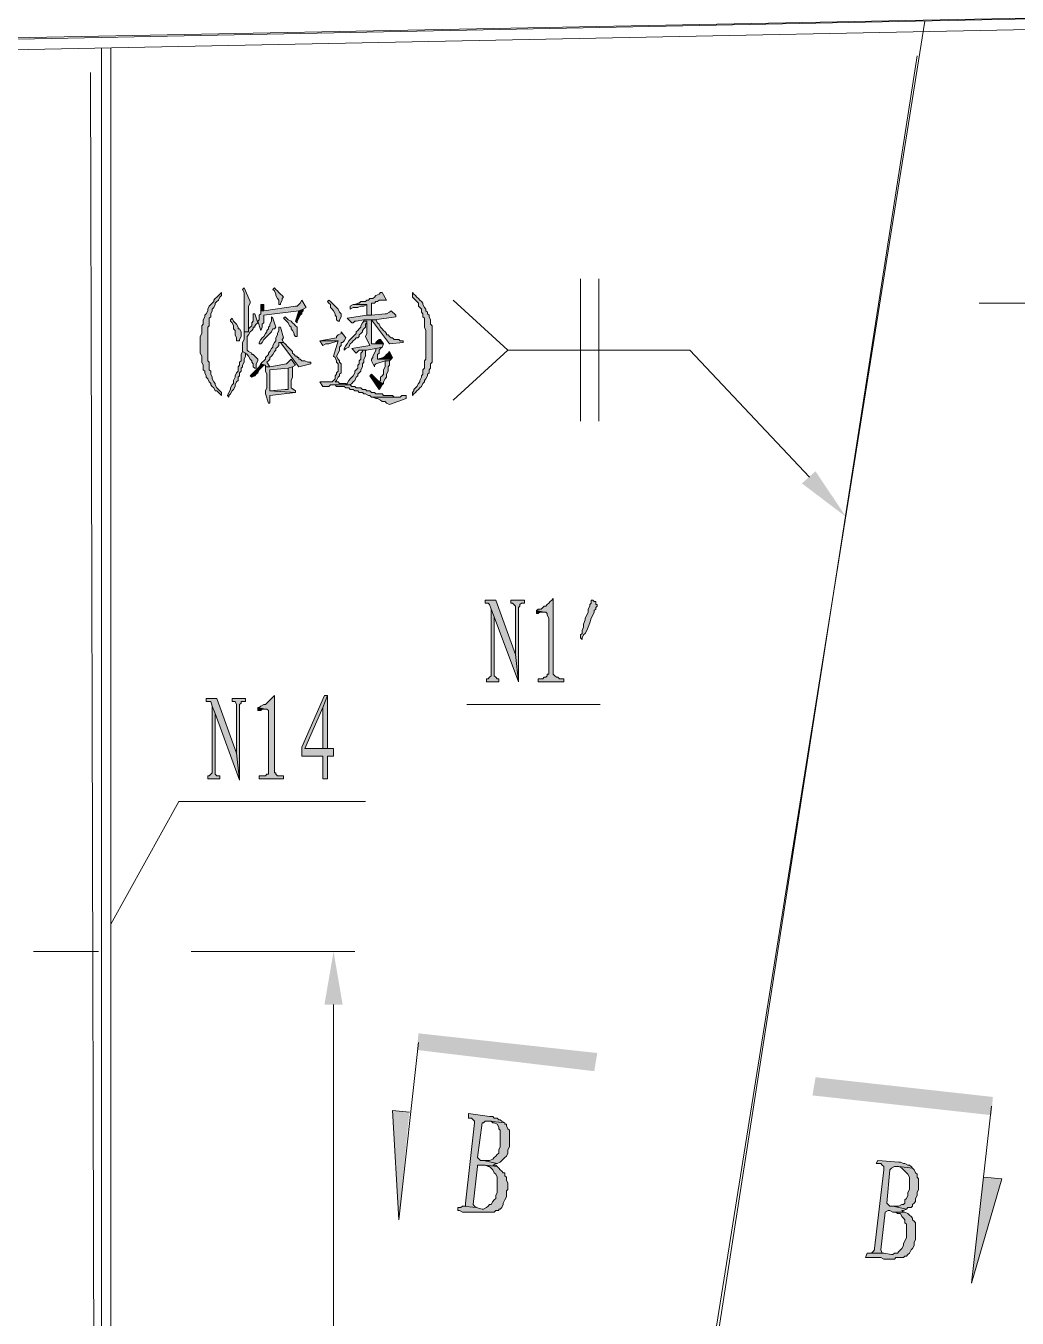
# Model space of a CAD drawing. Header units: inches. Extents: x 20 to 409, y 5 to 283.
# Drawn here: x 121.46 to 149.15, y 197.5 to 233.61 of the extents above; entities that cross this region are included whole.
import ezdxf

# ---------------------------------------------------------------- set-up
doc = ezdxf.new("R2010")
doc.units = ezdxf.units.IN
doc.header["$MEASUREMENT"] = 0
doc.layers.add('C00-00-00', color=7, linetype='Continuous')
doc.layers.add('CFF-00-00', color=1, linetype='Continuous')

msp = doc.modelspace()

# ---------------------------------------------------------------- hatches: boundary and pattern name
at = {"layer": 'C00-00-00'}
h = msp.add_hatch(color=0, dxfattribs=at)
h.dxf.hatch_style = 2
h.paths.add_polyline_path([(126.924, 226.162), (126.882, 226.12), (126.84, 226.078), (126.797, 226.035), (126.755, 225.993), (126.713, 225.951), (126.713, 225.908), (126.67, 225.866), (126.628, 225.824), (126.586, 225.781), (126.543, 225.697), (126.543, 225.654), (126.501, 225.57), (126.459, 225.527), (126.459, 225.485), (126.416, 225.4), (126.416, 225.273), (126.374, 225.231), (126.374, 225.019), (126.332, 224.935), (126.332, 224.808), (126.332, 224.723), (126.332, 224.469), (126.374, 224.384), (126.374, 224.215), (126.416, 224.13), (126.416, 224.003), (126.459, 223.961), (126.459, 223.919), (126.501, 223.834), (126.501, 223.792), (126.543, 223.749), (126.586, 223.665), (126.628, 223.622), (126.628, 223.58), (126.67, 223.538), (126.713, 223.495), (126.755, 223.411), (126.797, 223.411), (126.84, 223.368), (126.882, 223.326), (126.924, 223.284), (126.924, 223.368), (126.882, 223.411), (126.84, 223.453), (126.797, 223.495), (126.755, 223.58), (126.755, 223.622), (126.713, 223.665), (126.67, 223.749), (126.67, 223.792), (126.628, 223.876), (126.628, 223.961), (126.586, 224.003), (126.586, 224.215), (126.543, 224.257), (126.543, 225.189), (126.586, 225.231), (126.586, 225.443), (126.628, 225.485), (126.628, 225.57), (126.67, 225.654), (126.67, 225.697), (126.713, 225.739), (126.755, 225.824), (126.755, 225.866), (126.797, 225.908), (126.84, 225.951), (126.882, 226.035), (126.924, 226.078)])
h = msp.add_hatch(color=0, dxfattribs=at)
h.dxf.hatch_style = 2
h.paths.add_polyline_path([(127.559, 226.289), (127.517, 226.247), (127.559, 226.162), (127.559, 225.062), (127.686, 225.062), (127.686, 225.273), (127.686, 225.358), (127.686, 225.781), (127.729, 225.866), (127.729, 225.908)])
h = msp.add_hatch(color=0, dxfattribs=at)
h.dxf.hatch_style = 2
h.paths.add_polyline_path([(128.406, 226.289), (128.364, 226.247), (128.406, 226.205), (128.448, 226.12), (128.448, 226.078), (128.491, 225.993), (128.533, 225.951), (128.533, 225.824), (128.575, 225.824), (128.575, 225.866), (128.618, 225.951), (128.618, 225.993), (128.66, 226.035), (128.618, 226.078), (128.575, 226.12), (128.533, 226.162), (128.491, 226.205), (128.448, 226.247)])
h = msp.add_hatch(color=0, dxfattribs=at)
h.dxf.hatch_style = 2
h.paths.add_polyline_path([(131.369, 226.162), (131.327, 226.12), (131.242, 226.078), (131.2, 226.035), (131.158, 225.993), (131.073, 225.993), (131.031, 225.951), (130.988, 225.951), (130.946, 225.908), (130.819, 225.908), (130.777, 225.866), (130.734, 225.866), (130.65, 225.824), (130.988, 225.824), (130.988, 225.781), (130.988, 225.527), (131.115, 225.527), (131.115, 225.866), (131.158, 225.866), (131.2, 225.866), (131.242, 225.908), (131.285, 225.908), (131.327, 225.951), (131.539, 225.951), (131.412, 226.162)])
h = msp.add_hatch(color=0, dxfattribs=at)
h.dxf.hatch_style = 2
h.paths.add_polyline_path([(132.258, 226.162), (132.258, 226.035), (132.301, 225.993), (132.343, 225.951), (132.385, 225.908), (132.428, 225.866), (132.428, 225.781), (132.47, 225.739), (132.512, 225.697), (132.512, 225.612), (132.555, 225.57), (132.555, 225.485), (132.597, 225.443), (132.597, 225.189), (132.639, 225.104), (132.639, 224.681), (132.639, 224.596), (132.639, 224.3), (132.597, 224.257), (132.597, 224.046), (132.555, 224.003), (132.555, 223.876), (132.512, 223.834), (132.512, 223.792), (132.47, 223.707), (132.47, 223.665), (132.428, 223.622), (132.385, 223.538), (132.343, 223.495), (132.301, 223.453), (132.301, 223.411), (132.258, 223.368), (132.258, 223.284), (132.301, 223.326), (132.343, 223.368), (132.385, 223.411), (132.428, 223.453), (132.47, 223.495), (132.512, 223.538), (132.555, 223.622), (132.597, 223.665), (132.597, 223.707), (132.639, 223.749), (132.682, 223.834), (132.682, 223.876), (132.724, 223.919), (132.724, 224.003), (132.766, 224.046), (132.766, 224.173), (132.809, 224.215), (132.809, 225.231), (132.766, 225.273), (132.766, 225.4), (132.724, 225.485), (132.724, 225.527), (132.682, 225.57), (132.682, 225.612), (132.639, 225.654), (132.639, 225.697), (132.597, 225.739), (132.555, 225.824), (132.555, 225.866), (132.512, 225.908), (132.47, 225.951), (132.428, 225.993), (132.385, 226.035), (132.343, 226.078), (132.301, 226.12)])
h = msp.add_hatch(color=0, dxfattribs=at)
h.dxf.hatch_style = 2
h.paths.add_polyline_path([(129.168, 225.951), (129.126, 225.866), (129.083, 225.824), (129.041, 225.781), (128.999, 225.781), (128.11, 225.654), (128.025, 225.654), (128.025, 225.57), (127.983, 225.527), (127.983, 225.4), (127.94, 225.358), (128.025, 225.104), (128.067, 225.189), (128.067, 225.273), (128.11, 225.316), (128.11, 225.527), (129.083, 225.654), (129.21, 225.697), (129.295, 225.739)])
h = msp.add_hatch(color=0, dxfattribs=at)
h.dxf.hatch_style = 2
h.paths.add_polyline_path([(128.11, 225.824), (128.025, 225.824), (128.025, 225.739), (128.025, 225.654), (128.11, 225.654)])
h = msp.add_hatch(color=0, dxfattribs=at)
h.dxf.hatch_style = 2
h.paths.add_polyline_path([(129.21, 225.697), (129.083, 225.654), (128.999, 225.358), (129.041, 225.316), (129.041, 225.358), (129.083, 225.443), (129.126, 225.527), (129.168, 225.57), (129.168, 225.612), (129.21, 225.654)])
h = msp.add_hatch(color=0, dxfattribs=at)
h.dxf.hatch_style = 2
h.paths.add_polyline_path([(129.93, 225.951), (129.888, 225.908), (129.93, 225.866), (129.972, 225.824), (129.972, 225.739), (130.015, 225.697), (130.057, 225.654), (130.099, 225.57), (130.099, 225.527), (130.142, 225.485), (130.142, 225.4), (130.184, 225.358), (130.226, 225.358), (130.226, 225.4), (130.269, 225.485), (130.269, 225.57), (130.226, 225.612), (130.184, 225.697), (130.142, 225.739), (130.099, 225.781), (130.057, 225.824), (130.015, 225.866), (129.972, 225.908)])
h = msp.add_hatch(color=0, dxfattribs=at)
h.dxf.hatch_style = 2
h.paths.add_polyline_path([(130.65, 225.824), (130.607, 225.824), (130.523, 225.781), (130.523, 225.697), (130.607, 225.739), (130.734, 225.739), (130.819, 225.781), (130.904, 225.781), (130.988, 225.824)])
h = msp.add_hatch(color=0, dxfattribs=at)
h.dxf.hatch_style = 2
h.paths.add_polyline_path([(127.221, 225.443), (127.178, 225.4), (127.178, 225.358), (127.221, 225.316), (127.263, 225.231), (127.263, 225.146), (127.305, 225.104), (127.305, 224.977), (127.348, 224.892), (127.348, 224.808), (127.432, 224.808), (127.432, 224.85), (127.475, 224.935), (127.475, 225.062), (127.432, 225.146), (127.39, 225.146), (127.39, 225.189), (127.348, 225.273), (127.305, 225.316), (127.263, 225.358)])
h = msp.add_hatch(color=0, dxfattribs=at)
h.dxf.hatch_style = 2
h.paths.add_polyline_path([(127.856, 225.57), (127.813, 225.57), (127.813, 225.485), (127.813, 225.358), (127.771, 225.316), (127.771, 225.231), (127.729, 225.189), (127.686, 225.146), (127.686, 225.062), (127.559, 225.062), (127.559, 224.85), (127.517, 224.765), (127.517, 224.511), (127.602, 224.469), (127.644, 224.427), (127.686, 224.384), (127.729, 224.3), (127.771, 224.257), (127.771, 224.215), (127.813, 224.173), (127.813, 224.088), (127.856, 224.046), (127.898, 224.046), (127.898, 224.088), (127.898, 224.173), (127.94, 224.257), (127.94, 224.3), (127.898, 224.342), (127.856, 224.384), (127.813, 224.427), (127.771, 224.427), (127.771, 224.469), (127.686, 224.511), (127.644, 224.554), (127.644, 224.935), (127.686, 224.977), (127.729, 225.062), (127.771, 225.104), (127.813, 225.146), (127.813, 225.189), (127.856, 225.189), (127.856, 225.231), (127.898, 225.273), (127.94, 225.316)])
h = msp.add_hatch(color=0, dxfattribs=at)
h.dxf.hatch_style = 2
h.paths.add_polyline_path([(128.321, 225.485), (128.321, 225.358), (128.279, 225.273), (128.279, 225.231), (128.237, 225.189), (128.237, 225.146), (128.194, 225.104), (128.194, 225.062), (128.152, 225.019), (128.11, 224.935), (128.067, 224.892), (128.025, 224.85), (127.983, 224.765), (127.983, 224.723), (128.025, 224.723), (128.067, 224.765), (128.11, 224.85), (128.152, 224.892), (128.194, 224.935), (128.237, 224.977), (128.279, 225.019), (128.321, 225.062), (128.364, 225.146), (128.406, 225.146), (128.448, 225.189), (128.364, 225.443)])
h = msp.add_hatch(color=0, dxfattribs=at)
h.dxf.hatch_style = 2
h.paths.add_polyline_path([(128.702, 225.485), (128.66, 225.443), (128.702, 225.4), (128.745, 225.358), (128.787, 225.316), (128.829, 225.231), (128.872, 225.189), (128.872, 225.146), (128.914, 225.104), (128.956, 225.019), (128.956, 224.977), (128.999, 224.935), (129.041, 224.935), (129.041, 224.977), (129.041, 225.189), (128.999, 225.231), (128.956, 225.273), (128.914, 225.316), (128.872, 225.358), (128.787, 225.4), (128.745, 225.443)])
h = msp.add_hatch(color=0, dxfattribs=at)
h.dxf.hatch_style = 2
h.paths.add_polyline_path([(130.904, 225.358), (130.861, 225.316), (130.819, 225.231), (130.819, 225.189), (130.777, 225.146), (130.734, 225.104), (130.692, 225.062), (130.692, 225.019), (130.65, 224.977), (130.607, 224.935), (130.565, 224.892), (130.523, 224.85), (130.48, 224.808), (130.438, 224.723), (130.396, 224.681), (130.353, 224.596), (130.353, 224.554), (130.396, 224.596), (130.48, 224.638), (130.523, 224.723), (130.565, 224.765), (130.607, 224.808), (130.65, 224.85), (130.692, 224.892), (130.734, 224.892), (130.777, 224.935), (130.777, 224.977), (130.819, 225.019), (130.861, 225.062), (130.861, 225.104), (130.904, 225.146), (130.946, 225.189), (130.946, 225.273), (130.988, 225.316), (130.988, 225.358)])
h = msp.add_hatch(color=0, dxfattribs=at)
h.dxf.hatch_style = 2
h.paths.add_polyline_path([(131.666, 225.654), (131.623, 225.612), (131.539, 225.57), (131.496, 225.57), (131.115, 225.527), (130.988, 225.527), (130.438, 225.443), (130.565, 225.316), (130.607, 225.316), (130.65, 225.358), (130.692, 225.358), (130.904, 225.4), (131.2, 225.4), (131.793, 225.485), (131.793, 225.527)])
h = msp.add_hatch(color=0, dxfattribs=at)
h.dxf.hatch_style = 2
h.paths.add_polyline_path([(131.115, 225.4), (130.904, 225.4), (130.904, 225.358), (130.988, 225.358), (130.988, 225.316), (130.988, 225.019), (130.946, 224.935), (131.073, 224.681), (130.565, 224.596), (130.692, 224.469), (130.734, 224.511), (130.777, 224.554), (130.988, 224.554), (131.242, 224.596), (131.412, 224.638), (131.454, 224.723), (131.115, 224.723), (131.115, 225.104)])
h = msp.add_hatch(color=0, dxfattribs=at)
h.dxf.hatch_style = 2
h.paths.add_polyline_path([(131.2, 225.4), (131.115, 225.4), (131.623, 224.723), (132.004, 224.765), (132.004, 224.808), (131.92, 224.808), (131.877, 224.85), (131.75, 224.85), (131.708, 224.892), (131.666, 224.892), (131.623, 224.935), (131.581, 224.977), (131.539, 224.977), (131.539, 225.019), (131.496, 225.062), (131.454, 225.104), (131.412, 225.146), (131.369, 225.189), (131.327, 225.273), (131.285, 225.316), (131.242, 225.4)])
h = msp.add_hatch(color=0, dxfattribs=at)
h.dxf.hatch_style = 2
h.paths.add_polyline_path([(128.533, 225.189), (128.533, 225.104), (128.491, 225.019), (128.491, 224.977), (128.448, 224.892), (128.448, 224.808), (128.406, 224.765), (128.364, 224.681), (128.364, 224.638), (128.321, 224.596), (128.279, 224.511), (128.237, 224.469), (128.237, 224.427), (128.194, 224.384), (128.152, 224.342), (128.152, 224.3), (128.11, 224.257), (128.067, 224.215), (128.025, 224.173), (128.152, 224.13), (128.152, 224.088), (128.279, 224.088), (128.194, 224.215), (128.237, 224.257), (128.279, 224.3), (128.279, 224.342), (128.321, 224.384), (128.364, 224.427), (128.406, 224.511), (128.448, 224.554), (128.448, 224.596), (128.491, 224.638), (128.533, 224.681), (128.533, 224.765), (128.575, 224.765), (128.66, 224.765), (128.618, 224.85), (128.66, 224.892), (128.575, 225.189)])
h = msp.add_hatch(color=0, dxfattribs=at)
h.dxf.hatch_style = 2
h.paths.add_polyline_path([(130.269, 225.062), (130.269, 225.019), (130.184, 224.977), (130.142, 224.935), (130.142, 224.892), (129.676, 224.808), (130.184, 224.808), (130.057, 224.384), (130.099, 224.342), (130.142, 224.257), (130.142, 224.215), (130.184, 224.173), (130.184, 223.961), (130.142, 223.919), (130.142, 223.876), (130.099, 223.834), (130.099, 223.749), (130.057, 223.707), (130.015, 223.665), (129.676, 223.665), (129.761, 223.538), (129.803, 223.538), (129.845, 223.538), (129.93, 223.538), (129.972, 223.58), (130.523, 223.58), (130.396, 223.58), (130.396, 223.622), (130.311, 223.622), (130.226, 223.622), (130.184, 223.665), (130.099, 223.665), (130.142, 223.707), (130.184, 223.792), (130.226, 223.834), (130.226, 223.876), (130.269, 223.919), (130.269, 224.173), (130.226, 224.215), (130.226, 224.257), (130.184, 224.3), (130.142, 224.384), (130.184, 224.469), (130.226, 224.554), (130.226, 224.638), (130.269, 224.681), (130.269, 224.765), (130.311, 224.765), (130.353, 224.808), (130.396, 224.892)])
h = msp.add_hatch(color=0, dxfattribs=at)
h.dxf.hatch_style = 2
h.paths.add_polyline_path([(128.66, 224.765), (128.575, 224.765), (129.083, 224.088), (129.422, 224.173), (129.422, 224.215), (129.38, 224.215), (129.337, 224.215), (129.253, 224.257), (129.168, 224.257), (129.126, 224.3), (129.083, 224.3), (129.083, 224.342), (129.041, 224.342), (129.041, 224.384), (128.999, 224.384), (128.956, 224.427), (128.914, 224.469), (128.914, 224.511), (128.872, 224.554), (128.829, 224.596), (128.787, 224.638), (128.702, 224.723)])
h = msp.add_hatch(color=0, dxfattribs=at)
h.dxf.hatch_style = 2
h.paths.add_polyline_path([(129.676, 224.808), (129.761, 224.681), (129.845, 224.723), (129.93, 224.723), (130.184, 224.808)])
h = msp.add_hatch(color=0, dxfattribs=at)
h.dxf.hatch_style = 2
h.paths.add_polyline_path([(131.369, 224.85), (131.327, 224.85), (131.285, 224.808), (131.242, 224.765), (131.242, 224.723), (131.115, 224.723), (131.454, 224.723)])
h = msp.add_hatch(color=0, dxfattribs=at)
h.dxf.hatch_style = 2
h.paths.add_polyline_path([(131.412, 224.638), (131.242, 224.596), (131.242, 224.554), (131.2, 224.469), (131.158, 224.384), (131.158, 224.342), (131.115, 224.3), (131.115, 224.257), (131.2, 224.088), (131.2, 224.13), (131.242, 224.173), (131.496, 224.257), (131.623, 224.257), (131.666, 224.3), (131.285, 224.3), (131.285, 224.342), (131.285, 224.427), (131.327, 224.469), (131.327, 224.554), (131.369, 224.596)])
h = msp.add_hatch(color=0, dxfattribs=at)
h.dxf.hatch_style = 2
h.paths.add_polyline_path([(127.517, 224.511), (127.475, 224.427), (127.475, 224.257), (127.432, 224.215), (127.432, 224.13), (127.39, 224.088), (127.39, 223.961), (127.348, 223.919), (127.305, 223.834), (127.305, 223.792), (127.263, 223.707), (127.263, 223.622), (127.221, 223.58), (127.178, 223.495), (127.178, 223.453), (127.136, 223.368), (127.094, 223.284), (127.136, 223.241), (127.136, 223.284), (127.178, 223.326), (127.221, 223.411), (127.263, 223.453), (127.305, 223.538), (127.305, 223.58), (127.348, 223.665), (127.39, 223.707), (127.39, 223.792), (127.432, 223.834), (127.432, 223.919), (127.475, 223.961), (127.475, 224.046), (127.517, 224.088), (127.517, 224.13), (127.559, 224.215), (127.559, 224.3), (127.602, 224.384), (127.602, 224.469)])
h = msp.add_hatch(color=0, dxfattribs=at)
h.dxf.hatch_style = 2
h.paths.add_polyline_path([(128.872, 224.3), (128.829, 224.257), (128.787, 224.215), (128.745, 224.173), (128.279, 224.088), (128.152, 224.088), (128.152, 224.003), (128.152, 223.961), (128.194, 223.876), (128.194, 223.495), (128.152, 223.411), (128.152, 223.326), (128.237, 223.072), (128.279, 223.072), (128.279, 223.284), (128.999, 223.368), (128.279, 223.411), (128.279, 224.003), (128.787, 224.046), (128.914, 224.088), (128.999, 224.13)])
h = msp.add_hatch(color=0, dxfattribs=at)
h.dxf.hatch_style = 2
h.paths.add_polyline_path([(130.946, 224.554), (130.861, 224.554), (130.861, 224.511), (130.819, 224.469), (130.819, 224.3), (130.777, 224.257), (130.777, 224.173), (130.734, 224.13), (130.734, 224.046), (130.692, 224.003), (130.65, 223.961), (130.65, 223.919), (130.607, 223.834), (130.565, 223.792), (130.523, 223.749), (130.48, 223.707), (130.438, 223.622), (130.396, 223.58), (130.523, 223.58), (130.565, 223.622), (130.607, 223.665), (130.65, 223.707), (130.692, 223.792), (130.734, 223.834), (130.734, 223.876), (130.777, 223.919), (130.819, 223.961), (130.819, 224.003), (130.861, 224.088), (130.861, 224.173), (130.904, 224.215), (130.904, 224.3), (130.946, 224.384)])
h = msp.add_hatch(color=0, dxfattribs=at)
h.dxf.hatch_style = 2
h.paths.add_polyline_path([(131.623, 224.511), (131.581, 224.469), (131.539, 224.427), (131.496, 224.384), (131.454, 224.342), (131.285, 224.3), (131.666, 224.3), (131.708, 224.342)])
h = msp.add_hatch(color=0, dxfattribs=at)
h.dxf.hatch_style = 2
h.paths.add_polyline_path([(131.623, 224.257), (131.496, 224.257), (131.496, 224.215), (131.496, 224.088), (131.454, 224.003), (131.454, 223.876), (131.412, 223.834), (131.369, 223.792), (131.369, 223.707), (131.327, 223.665), (131.454, 223.622), (131.454, 223.665), (131.496, 223.749), (131.539, 223.792), (131.539, 223.876), (131.581, 223.961), (131.581, 224.088), (131.623, 224.13)])
h = msp.add_hatch(color=0, dxfattribs=at)
h.dxf.hatch_style = 2
h.paths.add_polyline_path([(128.025, 224.173), (127.983, 224.088), (127.94, 224.046), (127.898, 224.003), (127.856, 223.961), (127.813, 223.919), (127.729, 223.834), (127.771, 223.792), (127.856, 223.834), (127.898, 223.876), (127.94, 223.919), (127.983, 224.003), (128.025, 224.046), (128.067, 224.088), (128.11, 224.13), (128.152, 224.13)])
h = msp.add_hatch(color=0, dxfattribs=at)
h.dxf.hatch_style = 2
h.paths.add_polyline_path([(128.914, 224.088), (128.787, 224.046), (128.787, 223.453), (128.745, 223.453), (128.702, 223.453), (128.279, 223.411), (128.999, 223.368), (128.999, 223.411), (128.872, 223.495), (128.872, 223.707), (128.914, 223.792)])
h = msp.add_hatch(color=0, dxfattribs=at)
h.dxf.hatch_style = 2
h.paths.add_polyline_path([(130.523, 223.58), (130.057, 223.58), (130.099, 223.58), (130.142, 223.538), (130.353, 223.538), (130.396, 223.495), (130.48, 223.495), (130.523, 223.453), (130.607, 223.453), (130.65, 223.411), (130.734, 223.411), (130.777, 223.368), (130.861, 223.368), (130.904, 223.326), (130.946, 223.326), (131.031, 223.284), (131.073, 223.284), (131.115, 223.241), (131.793, 223.241), (131.75, 223.241), (131.708, 223.284), (131.454, 223.284), (131.412, 223.326), (131.242, 223.326), (131.2, 223.368), (131.115, 223.368), (131.073, 223.411), (130.988, 223.411), (130.946, 223.453), (130.861, 223.453), (130.819, 223.495), (130.692, 223.495), (130.65, 223.538), (130.565, 223.538)])
h = msp.add_hatch(color=0, dxfattribs=at)
h.dxf.hatch_style = 2
h.paths.add_polyline_path([(131.115, 223.876), (131.073, 223.834), (131.327, 223.453), (131.369, 223.495), (131.412, 223.58), (131.454, 223.622), (131.327, 223.665)])
h = msp.add_hatch(color=0, dxfattribs=at)
h.dxf.hatch_style = 2
h.paths.add_polyline_path([(132.089, 223.284), (131.962, 223.284), (131.92, 223.241), (131.115, 223.241), (131.158, 223.241), (131.242, 223.199), (131.285, 223.199), (131.369, 223.157), (131.412, 223.114), (131.496, 223.114), (131.539, 223.072), (131.623, 223.03), (132.089, 223.199)])
h = msp.add_hatch(color=0, dxfattribs=at)
h.dxf.hatch_style = 2
h.paths.add_polyline_path([(143.519, 221.167), (144.366, 219.897), (143.138, 220.828)])
h = msp.add_hatch(color=0, dxfattribs=at)
h.dxf.hatch_style = 2
h.paths.add_polyline_path([(134.587, 217.569), (134.29, 217.569), (134.29, 217.484), (134.375, 217.484), (134.417, 217.442), (134.46, 217.315), (134.544, 217.103), (135.222, 215.283), (135.137, 216.045)])
h = msp.add_hatch(color=0, dxfattribs=at)
h.dxf.hatch_style = 2
h.paths.add_polyline_path([(135.391, 217.569), (135.01, 217.569), (135.01, 217.484), (135.052, 217.484), (135.095, 217.442), (135.137, 217.399), (135.137, 216.045), (135.222, 215.283), (135.222, 217.357), (135.264, 217.399), (135.264, 217.442), (135.306, 217.484), (135.391, 217.484)])
h = msp.add_hatch(color=0, dxfattribs=at)
h.dxf.hatch_style = 2
h.paths.add_polyline_path([(136.195, 217.611), (136.153, 217.569), (136.111, 217.526), (136.068, 217.484), (136.026, 217.442), (135.984, 217.399), (135.941, 217.399), (135.899, 217.357), (135.857, 217.315), (135.772, 217.315), (135.73, 217.272), (135.941, 217.23), (135.984, 217.23), (136.026, 217.188), (136.026, 217.145), (136.068, 217.061), (136.068, 215.494), (136.026, 215.494), (136.026, 215.452), (135.984, 215.41), (135.941, 215.41), (135.899, 215.367), (135.772, 215.367), (135.772, 215.283), (136.492, 215.283), (136.492, 215.367), (136.365, 215.367), (136.322, 215.41), (136.28, 215.41), (136.238, 215.452), (136.195, 215.494)])
h = msp.add_hatch(color=0, dxfattribs=at)
h.dxf.hatch_style = 2
h.paths.add_polyline_path([(137.296, 217.569), (137.254, 217.569), (137.254, 217.526), (137.254, 217.484), (137.211, 217.442), (137.211, 217.399), (137.169, 217.315), (137.169, 217.23), (137.127, 217.145), (137.084, 217.061), (137.084, 217.018), (137.042, 216.891), (137.042, 216.807), (137, 216.722), (137, 216.637), (136.957, 216.595), (136.957, 216.51), (137, 216.468), (137, 216.51), (137.042, 216.595), (137.084, 216.637), (137.127, 216.722), (137.169, 216.807), (137.211, 216.934), (137.254, 217.061), (137.296, 217.145), (137.338, 217.23), (137.338, 217.272), (137.381, 217.315), (137.381, 217.357), (137.423, 217.399), (137.423, 217.442), (137.381, 217.442), (137.381, 217.526), (137.338, 217.526)])
h = msp.add_hatch(color=0, dxfattribs=at)
h.dxf.hatch_style = 2
h.paths.add_polyline_path([(134.46, 217.315), (134.46, 215.452), (134.417, 215.41), (134.375, 215.367), (134.333, 215.367), (134.333, 215.283), (134.671, 215.283), (134.671, 215.367), (134.629, 215.367), (134.587, 215.41), (134.544, 215.452), (134.544, 217.103)])
h = msp.add_hatch(color=0, dxfattribs=at)
h.dxf.hatch_style = 2
h.paths.add_polyline_path([(135.73, 217.272), (135.73, 217.188), (135.772, 217.188), (135.814, 217.23), (135.941, 217.23)])
h = msp.add_hatch(color=0, dxfattribs=at)
h.dxf.hatch_style = 2
h.paths.add_polyline_path([(128.406, 214.902), (128.364, 214.859), (128.321, 214.817), (128.279, 214.775), (128.237, 214.732), (128.194, 214.69), (128.152, 214.648), (128.11, 214.648), (128.025, 214.605), (127.983, 214.563), (127.94, 214.563), (128.152, 214.521), (128.194, 214.521), (128.237, 214.478), (128.237, 212.7), (128.194, 212.7), (128.152, 212.658), (127.983, 212.658), (127.983, 212.573), (128.66, 212.573), (128.66, 212.658), (128.491, 212.658), (128.448, 212.7), (128.448, 212.743), (128.406, 212.743)])
h = msp.add_hatch(color=0, dxfattribs=at)
h.dxf.hatch_style = 2
h.paths.add_polyline_path([(129.888, 214.902), (129.803, 214.902), (129.168, 213.462), (129.168, 213.208), (129.761, 213.208), (129.761, 212.573), (129.888, 212.573), (129.888, 213.208), (130.057, 213.208), (130.057, 213.42), (129.888, 213.42), (129.253, 213.42), (129.761, 214.563)])
h = msp.add_hatch(color=0, dxfattribs=at)
h.dxf.hatch_style = 2
h.paths.add_polyline_path([(129.888, 214.902), (129.761, 214.563), (129.761, 213.42), (129.253, 213.42), (129.888, 213.42)])
h = msp.add_hatch(color=0, dxfattribs=at)
h.dxf.hatch_style = 2
h.paths.add_polyline_path([(126.797, 214.817), (126.501, 214.817), (126.501, 214.732), (126.628, 214.732), (126.67, 214.605), (126.755, 214.394), (127.432, 212.531), (127.348, 213.293)])
h = msp.add_hatch(color=0, dxfattribs=at)
h.dxf.hatch_style = 2
h.paths.add_polyline_path([(126.67, 214.605), (126.67, 212.743), (126.628, 212.7), (126.586, 212.658), (126.543, 212.658), (126.543, 212.573), (126.882, 212.573), (126.882, 212.658), (126.797, 212.658), (126.755, 212.7), (126.755, 214.394)])
h = msp.add_hatch(color=0, dxfattribs=at)
h.dxf.hatch_style = 2
h.paths.add_polyline_path([(127.602, 214.817), (127.221, 214.817), (127.221, 214.732), (127.305, 214.732), (127.348, 214.648), (127.348, 213.293), (127.432, 212.531), (127.432, 214.648), (127.475, 214.69), (127.475, 214.732), (127.517, 214.732), (127.602, 214.732)])
h = msp.add_hatch(color=0, dxfattribs=at)
h.dxf.hatch_style = 2
h.paths.add_polyline_path([(127.94, 214.563), (127.94, 214.478), (128.025, 214.478), (128.067, 214.521), (128.152, 214.521)])
h = msp.add_hatch(color=0, dxfattribs=at)
h.dxf.hatch_style = 2
h.paths.add_polyline_path([(129.803, 206.266), (130.311, 206.266), (130.057, 207.747)])
h = msp.add_hatch(color=0, dxfattribs=at)
h.dxf.hatch_style = 2
h.paths.add_polyline_path([(137.338, 204.403), (132.428, 205.461), (132.385, 204.996)])
h = msp.add_hatch(color=0, dxfattribs=at)
h.dxf.hatch_style = 2
h.paths.add_polyline_path([(137.423, 204.911), (137.338, 204.403), (132.428, 205.461)])
h = msp.add_hatch(color=0, dxfattribs=at)
h.dxf.hatch_style = 2
h.paths.add_polyline_path([(143.519, 204.234), (143.434, 203.726), (148.472, 203.683)])
h = msp.add_hatch(color=0, dxfattribs=at)
h.dxf.hatch_style = 2
h.paths.add_polyline_path([(143.434, 203.726), (148.472, 203.683), (148.43, 203.175)])
h = msp.add_hatch(color=0, dxfattribs=at)
h.dxf.hatch_style = 2
h.paths.add_polyline_path([(131.708, 203.302), (132.174, 203.26), (131.877, 200.254)])
h = msp.add_hatch(color=0, dxfattribs=at)
h.dxf.hatch_style = 2
h.paths.add_polyline_path([(134.417, 203.133), (133.825, 203.218), (133.825, 203.091), (133.909, 203.091), (133.952, 203.048), (133.994, 203.006), (133.994, 202.964), (133.74, 200.72), (133.74, 200.635), (133.655, 200.635), (134.036, 200.593), (133.994, 200.635), (133.952, 200.678), (134.079, 201.736), (134.079, 201.778), (134.121, 201.778), (134.29, 201.778), (134.629, 201.736), (134.587, 201.778), (134.502, 201.778), (134.587, 201.821), (134.629, 201.821), (134.248, 201.905), (134.163, 201.905), (134.121, 201.948), (134.079, 201.99), (134.206, 202.964), (134.248, 202.964), (134.29, 203.006), (134.417, 203.006), (134.841, 202.964), (134.756, 203.006), (134.714, 203.048), (134.671, 203.048), (134.629, 203.091), (134.544, 203.091), (134.502, 203.133)])
h = msp.add_hatch(color=0, dxfattribs=at)
h.dxf.hatch_style = 2
h.paths.add_polyline_path([(134.841, 202.964), (134.417, 203.006), (134.46, 203.006), (134.502, 202.964), (134.544, 202.964), (134.629, 202.921), (134.671, 202.837), (134.671, 202.794), (134.714, 202.752), (134.714, 202.286), (134.671, 202.202), (134.671, 202.117), (134.629, 202.075), (134.587, 202.032), (134.544, 201.99), (134.502, 201.948), (134.417, 201.905), (134.248, 201.905), (134.629, 201.821), (134.714, 201.863), (134.756, 201.905), (134.798, 201.948), (134.841, 201.99), (134.883, 202.032), (134.925, 202.117), (134.925, 202.202), (134.968, 202.286), (134.968, 202.752), (134.925, 202.794), (134.883, 202.879), (134.883, 202.921), (134.841, 202.921)])
h = msp.add_hatch(color=0, dxfattribs=at)
h.dxf.hatch_style = 2
h.paths.add_polyline_path([(145.847, 201.863), (145.255, 201.905), (145.212, 201.821), (145.339, 201.821), (145.382, 201.778), (145.424, 201.736), (145.424, 201.651), (145.17, 199.45), (145.17, 199.408), (145.128, 199.365), (145.085, 199.323), (145.424, 199.323), (145.382, 199.323), (145.339, 199.408), (145.466, 200.466), (145.551, 200.508), (145.593, 200.508), (145.678, 200.466), (146.017, 200.466), (145.974, 200.466), (145.932, 200.508), (145.974, 200.508), (146.059, 200.551), (145.678, 200.635), (145.593, 200.635), (145.551, 200.678), (145.509, 200.72), (145.593, 201.651), (145.636, 201.694), (145.72, 201.736), (145.847, 201.736), (146.228, 201.694), (146.186, 201.736), (146.144, 201.778), (146.101, 201.778), (146.017, 201.821), (145.974, 201.821), (145.89, 201.863)])
h = msp.add_hatch(color=0, dxfattribs=at)
h.dxf.hatch_style = 2
h.paths.add_polyline_path([(134.629, 201.736), (134.29, 201.778), (134.375, 201.736), (134.417, 201.736), (134.46, 201.694), (134.502, 201.651), (134.544, 201.567), (134.587, 201.524), (134.629, 201.44), (134.629, 201.016), (134.587, 200.932), (134.587, 200.847), (134.544, 200.805), (134.502, 200.762), (134.46, 200.678), (134.417, 200.678), (134.375, 200.635), (134.333, 200.593), (134.248, 200.551), (134.206, 200.551), (134.036, 200.593), (133.655, 200.635), (133.613, 200.593), (133.528, 200.593), (133.528, 200.508), (133.571, 200.508), (133.655, 200.466), (134.544, 200.466), (134.587, 200.508), (134.671, 200.508), (134.671, 200.551), (134.714, 200.551), (134.756, 200.593), (134.798, 200.678), (134.798, 200.72), (134.841, 200.805), (134.883, 200.889), (134.883, 201.059), (134.925, 201.101), (134.925, 201.27), (134.883, 201.355), (134.883, 201.44), (134.841, 201.482), (134.841, 201.567), (134.798, 201.567), (134.756, 201.609), (134.714, 201.651), (134.671, 201.694)])
h = msp.add_hatch(color=0, dxfattribs=at)
h.dxf.hatch_style = 2
h.paths.add_polyline_path([(146.228, 201.694), (145.847, 201.736), (145.932, 201.694), (145.974, 201.651), (146.017, 201.609), (146.059, 201.567), (146.101, 201.524), (146.144, 201.44), (146.144, 201.101), (146.101, 201.016), (146.101, 200.932), (146.059, 200.847), (146.017, 200.805), (146.017, 200.72), (145.974, 200.678), (145.932, 200.678), (145.847, 200.635), (145.678, 200.635), (146.059, 200.551), (146.101, 200.593), (146.186, 200.593), (146.228, 200.635), (146.228, 200.678), (146.271, 200.72), (146.313, 200.762), (146.313, 200.847), (146.355, 200.932), (146.355, 201.016), (146.398, 201.101), (146.398, 201.397), (146.355, 201.44), (146.355, 201.524), (146.313, 201.567), (146.271, 201.651)])
h = msp.add_hatch(color=0, dxfattribs=at)
h.dxf.hatch_style = 2
h.paths.add_polyline_path([(148.726, 201.397), (148.218, 201.44), (147.879, 198.476)])
h = msp.add_hatch(color=0, dxfattribs=at)
h.dxf.hatch_style = 2
h.paths.add_polyline_path([(146.017, 200.466), (145.678, 200.466), (145.72, 200.466), (145.763, 200.466), (145.805, 200.424), (145.89, 200.424), (145.932, 200.339), (145.974, 200.297), (146.017, 200.254), (146.017, 200.17), (146.059, 200.127), (146.059, 199.746), (146.017, 199.662), (145.974, 199.577), (145.974, 199.535), (145.932, 199.45), (145.89, 199.408), (145.847, 199.365), (145.805, 199.323), (145.72, 199.323), (145.678, 199.281), (145.636, 199.281), (145.424, 199.323), (144.958, 199.323), (144.916, 199.196), (145.339, 199.196), (145.424, 199.154), (145.72, 199.154), (145.763, 199.196), (145.974, 199.196), (146.017, 199.238), (146.059, 199.238), (146.101, 199.281), (146.144, 199.323), (146.186, 199.408), (146.228, 199.45), (146.271, 199.535), (146.271, 199.619), (146.313, 199.704), (146.313, 200.17), (146.271, 200.212), (146.228, 200.254), (146.228, 200.297), (146.186, 200.339), (146.144, 200.381), (146.101, 200.424)])

# ---------------------------------------------------------------- linework, layer by layer
at = {"layer": 'C00-00-00', "color": 0, "lineweight": 0}
for points in [[(386.216, 238.27), (158.844, 233.698), (63.678, 231.793)], [(158.844, 233.994), (63.678, 232.089)], [(146.567, 233.74), (136.873, 172.949)], [(123.58, 232.978), (123.58, 188.189)], [(123.834, 232.978), (123.834, 188.147)], [(136.957, 222.564), (136.957, 226.543)], [(137.465, 222.564), (137.465, 226.543)], [(133.401, 225.951), (134.925, 224.554), (133.401, 223.157)], [(149.573, 225.866), (148.091, 225.866)], [(143.35, 220.998), (140.005, 224.554), (134.925, 224.554)], [(137.508, 214.648), (133.782, 214.648)], [(130.946, 211.938), (125.739, 211.938), (123.834, 208.509)], [(123.495, 207.747), (121.675, 207.747)], [(126.078, 207.747), (130.65, 207.747)], [(130.057, 206.266), (130.057, 169.266)], [(132.428, 205.207), (131.877, 200.254)], [(131.877, 200.254), (131.708, 203.302), (132.174, 203.26)], [(148.43, 203.429), (147.879, 198.476)], [(147.879, 198.476), (148.726, 201.397), (148.218, 201.44)]]:
    msp.add_lwpolyline(points, dxfattribs=at)
for points in [[(126.924, 226.162), (126.882, 226.12), (126.84, 226.078), (126.797, 226.035), (126.755, 225.993), (126.713, 225.951), (126.713, 225.908), (126.67, 225.866), (126.628, 225.824), (126.586, 225.781), (126.543, 225.697), (126.543, 225.654), (126.501, 225.57), (126.459, 225.527), (126.459, 225.485), (126.416, 225.4), (126.416, 225.273), (126.374, 225.231), (126.374, 225.019), (126.332, 224.935), (126.332, 224.808), (126.332, 224.723), (126.332, 224.469), (126.374, 224.384), (126.374, 224.215), (126.416, 224.13), (126.416, 224.003), (126.459, 223.961), (126.459, 223.919), (126.501, 223.834), (126.501, 223.792), (126.543, 223.749), (126.586, 223.665), (126.628, 223.622), (126.628, 223.58), (126.67, 223.538), (126.713, 223.495), (126.755, 223.411), (126.797, 223.411), (126.84, 223.368), (126.882, 223.326), (126.924, 223.284), (126.924, 223.368), (126.882, 223.411), (126.84, 223.453), (126.797, 223.495), (126.755, 223.58), (126.755, 223.622), (126.713, 223.665), (126.67, 223.749), (126.67, 223.792), (126.628, 223.876), (126.628, 223.961), (126.586, 224.003), (126.586, 224.215), (126.543, 224.257), (126.543, 225.189), (126.586, 225.231), (126.586, 225.443), (126.628, 225.485), (126.628, 225.57), (126.67, 225.654), (126.67, 225.697), (126.713, 225.739), (126.755, 225.824), (126.755, 225.866), (126.797, 225.908), (126.84, 225.951), (126.882, 226.035), (126.924, 226.078)], [(127.559, 226.289), (127.517, 226.247), (127.559, 226.162), (127.559, 225.062), (127.686, 225.062), (127.686, 225.273), (127.686, 225.358), (127.686, 225.781), (127.729, 225.866), (127.729, 225.908)], [(128.406, 226.289), (128.364, 226.247), (128.406, 226.205), (128.448, 226.12), (128.448, 226.078), (128.491, 225.993), (128.533, 225.951), (128.533, 225.824), (128.575, 225.824), (128.575, 225.866), (128.618, 225.951), (128.618, 225.993), (128.66, 226.035), (128.618, 226.078), (128.575, 226.12), (128.533, 226.162), (128.491, 226.205), (128.448, 226.247)], [(131.369, 226.162), (131.327, 226.12), (131.242, 226.078), (131.2, 226.035), (131.158, 225.993), (131.073, 225.993), (131.031, 225.951), (130.988, 225.951), (130.946, 225.908), (130.819, 225.908), (130.777, 225.866), (130.734, 225.866), (130.65, 225.824), (130.988, 225.824), (130.988, 225.781), (130.988, 225.527), (131.115, 225.527), (131.115, 225.866), (131.158, 225.866), (131.2, 225.866), (131.242, 225.908), (131.285, 225.908), (131.327, 225.951), (131.539, 225.951), (131.412, 226.162)], [(132.258, 226.162), (132.258, 226.035), (132.301, 225.993), (132.343, 225.951), (132.385, 225.908), (132.428, 225.866), (132.428, 225.781), (132.47, 225.739), (132.512, 225.697), (132.512, 225.612), (132.555, 225.57), (132.555, 225.485), (132.597, 225.443), (132.597, 225.189), (132.639, 225.104), (132.639, 224.681), (132.639, 224.596), (132.639, 224.3), (132.597, 224.257), (132.597, 224.046), (132.555, 224.003), (132.555, 223.876), (132.512, 223.834), (132.512, 223.792), (132.47, 223.707), (132.47, 223.665), (132.428, 223.622), (132.385, 223.538), (132.343, 223.495), (132.301, 223.453), (132.301, 223.411), (132.258, 223.368), (132.258, 223.284), (132.301, 223.326), (132.343, 223.368), (132.385, 223.411), (132.428, 223.453), (132.47, 223.495), (132.512, 223.538), (132.555, 223.622), (132.597, 223.665), (132.597, 223.707), (132.639, 223.749), (132.682, 223.834), (132.682, 223.876), (132.724, 223.919), (132.724, 224.003), (132.766, 224.046), (132.766, 224.173), (132.809, 224.215), (132.809, 225.231), (132.766, 225.273), (132.766, 225.4), (132.724, 225.485), (132.724, 225.527), (132.682, 225.57), (132.682, 225.612), (132.639, 225.654), (132.639, 225.697), (132.597, 225.739), (132.555, 225.824), (132.555, 225.866), (132.512, 225.908), (132.47, 225.951), (132.428, 225.993), (132.385, 226.035), (132.343, 226.078), (132.301, 226.12)], [(129.168, 225.951), (129.126, 225.866), (129.083, 225.824), (129.041, 225.781), (128.999, 225.781), (128.11, 225.654), (128.025, 225.654), (128.025, 225.57), (127.983, 225.527), (127.983, 225.4), (127.94, 225.358), (128.025, 225.104), (128.067, 225.189), (128.067, 225.273), (128.11, 225.316), (128.11, 225.527), (129.083, 225.654), (129.21, 225.697), (129.295, 225.739)], [(128.11, 225.824), (128.025, 225.824), (128.025, 225.739), (128.025, 225.654), (128.11, 225.654)], [(129.21, 225.697), (129.083, 225.654), (128.999, 225.358), (129.041, 225.316), (129.041, 225.358), (129.083, 225.443), (129.126, 225.527), (129.168, 225.57), (129.168, 225.612), (129.21, 225.654)], [(129.93, 225.951), (129.888, 225.908), (129.93, 225.866), (129.972, 225.824), (129.972, 225.739), (130.015, 225.697), (130.057, 225.654), (130.099, 225.57), (130.099, 225.527), (130.142, 225.485), (130.142, 225.4), (130.184, 225.358), (130.226, 225.358), (130.226, 225.4), (130.269, 225.485), (130.269, 225.57), (130.226, 225.612), (130.184, 225.697), (130.142, 225.739), (130.099, 225.781), (130.057, 225.824), (130.015, 225.866), (129.972, 225.908)], [(130.65, 225.824), (130.607, 225.824), (130.523, 225.781), (130.523, 225.697), (130.607, 225.739), (130.734, 225.739), (130.819, 225.781), (130.904, 225.781), (130.988, 225.824)], [(127.221, 225.443), (127.178, 225.4), (127.178, 225.358), (127.221, 225.316), (127.263, 225.231), (127.263, 225.146), (127.305, 225.104), (127.305, 224.977), (127.348, 224.892), (127.348, 224.808), (127.432, 224.808), (127.432, 224.85), (127.475, 224.935), (127.475, 225.062), (127.432, 225.146), (127.39, 225.146), (127.39, 225.189), (127.348, 225.273), (127.305, 225.316), (127.263, 225.358)], [(127.856, 225.57), (127.813, 225.57), (127.813, 225.485), (127.813, 225.358), (127.771, 225.316), (127.771, 225.231), (127.729, 225.189), (127.686, 225.146), (127.686, 225.062), (127.559, 225.062), (127.559, 224.85), (127.517, 224.765), (127.517, 224.511), (127.602, 224.469), (127.644, 224.427), (127.686, 224.384), (127.729, 224.3), (127.771, 224.257), (127.771, 224.215), (127.813, 224.173), (127.813, 224.088), (127.856, 224.046), (127.898, 224.046), (127.898, 224.088), (127.898, 224.173), (127.94, 224.257), (127.94, 224.3), (127.898, 224.342), (127.856, 224.384), (127.813, 224.427), (127.771, 224.427), (127.771, 224.469), (127.686, 224.511), (127.644, 224.554), (127.644, 224.935), (127.686, 224.977), (127.729, 225.062), (127.771, 225.104), (127.813, 225.146), (127.813, 225.189), (127.856, 225.189), (127.856, 225.231), (127.898, 225.273), (127.94, 225.316)], [(128.321, 225.485), (128.321, 225.358), (128.279, 225.273), (128.279, 225.231), (128.237, 225.189), (128.237, 225.146), (128.194, 225.104), (128.194, 225.062), (128.152, 225.019), (128.11, 224.935), (128.067, 224.892), (128.025, 224.85), (127.983, 224.765), (127.983, 224.723), (128.025, 224.723), (128.067, 224.765), (128.11, 224.85), (128.152, 224.892), (128.194, 224.935), (128.237, 224.977), (128.279, 225.019), (128.321, 225.062), (128.364, 225.146), (128.406, 225.146), (128.448, 225.189), (128.364, 225.443)], [(128.702, 225.485), (128.66, 225.443), (128.702, 225.4), (128.745, 225.358), (128.787, 225.316), (128.829, 225.231), (128.872, 225.189), (128.872, 225.146), (128.914, 225.104), (128.956, 225.019), (128.956, 224.977), (128.999, 224.935), (129.041, 224.935), (129.041, 224.977), (129.041, 225.189), (128.999, 225.231), (128.956, 225.273), (128.914, 225.316), (128.872, 225.358), (128.787, 225.4), (128.745, 225.443)], [(130.904, 225.358), (130.861, 225.316), (130.819, 225.231), (130.819, 225.189), (130.777, 225.146), (130.734, 225.104), (130.692, 225.062), (130.692, 225.019), (130.65, 224.977), (130.607, 224.935), (130.565, 224.892), (130.523, 224.85), (130.48, 224.808), (130.438, 224.723), (130.396, 224.681), (130.353, 224.596), (130.353, 224.554), (130.396, 224.596), (130.48, 224.638), (130.523, 224.723), (130.565, 224.765), (130.607, 224.808), (130.65, 224.85), (130.692, 224.892), (130.734, 224.892), (130.777, 224.935), (130.777, 224.977), (130.819, 225.019), (130.861, 225.062), (130.861, 225.104), (130.904, 225.146), (130.946, 225.189), (130.946, 225.273), (130.988, 225.316), (130.988, 225.358)], [(131.666, 225.654), (131.623, 225.612), (131.539, 225.57), (131.496, 225.57), (131.115, 225.527), (130.988, 225.527), (130.438, 225.443), (130.565, 225.316), (130.607, 225.316), (130.65, 225.358), (130.692, 225.358), (130.904, 225.4), (131.2, 225.4), (131.793, 225.485), (131.793, 225.527)], [(131.115, 225.4), (130.904, 225.4), (130.904, 225.358), (130.988, 225.358), (130.988, 225.316), (130.988, 225.019), (130.946, 224.935), (131.073, 224.681), (130.565, 224.596), (130.692, 224.469), (130.734, 224.511), (130.777, 224.554), (130.988, 224.554), (131.242, 224.596), (131.412, 224.638), (131.454, 224.723), (131.115, 224.723), (131.115, 225.104)], [(131.2, 225.4), (131.115, 225.4), (131.623, 224.723), (132.004, 224.765), (132.004, 224.808), (131.92, 224.808), (131.877, 224.85), (131.75, 224.85), (131.708, 224.892), (131.666, 224.892), (131.623, 224.935), (131.581, 224.977), (131.539, 224.977), (131.539, 225.019), (131.496, 225.062), (131.454, 225.104), (131.412, 225.146), (131.369, 225.189), (131.327, 225.273), (131.285, 225.316), (131.242, 225.4)], [(128.533, 225.189), (128.533, 225.104), (128.491, 225.019), (128.491, 224.977), (128.448, 224.892), (128.448, 224.808), (128.406, 224.765), (128.364, 224.681), (128.364, 224.638), (128.321, 224.596), (128.279, 224.511), (128.237, 224.469), (128.237, 224.427), (128.194, 224.384), (128.152, 224.342), (128.152, 224.3), (128.11, 224.257), (128.067, 224.215), (128.025, 224.173), (128.152, 224.13), (128.152, 224.088), (128.279, 224.088), (128.194, 224.215), (128.237, 224.257), (128.279, 224.3), (128.279, 224.342), (128.321, 224.384), (128.364, 224.427), (128.406, 224.511), (128.448, 224.554), (128.448, 224.596), (128.491, 224.638), (128.533, 224.681), (128.533, 224.765), (128.575, 224.765), (128.66, 224.765), (128.618, 224.85), (128.66, 224.892), (128.575, 225.189)], [(130.269, 225.062), (130.269, 225.019), (130.184, 224.977), (130.142, 224.935), (130.142, 224.892), (129.676, 224.808), (130.184, 224.808), (130.057, 224.384), (130.099, 224.342), (130.142, 224.257), (130.142, 224.215), (130.184, 224.173), (130.184, 223.961), (130.142, 223.919), (130.142, 223.876), (130.099, 223.834), (130.099, 223.749), (130.057, 223.707), (130.015, 223.665), (129.676, 223.665), (129.761, 223.538), (129.803, 223.538), (129.845, 223.538), (129.93, 223.538), (129.972, 223.58), (130.523, 223.58), (130.396, 223.58), (130.396, 223.622), (130.311, 223.622), (130.226, 223.622), (130.184, 223.665), (130.099, 223.665), (130.142, 223.707), (130.184, 223.792), (130.226, 223.834), (130.226, 223.876), (130.269, 223.919), (130.269, 224.173), (130.226, 224.215), (130.226, 224.257), (130.184, 224.3), (130.142, 224.384), (130.184, 224.469), (130.226, 224.554), (130.226, 224.638), (130.269, 224.681), (130.269, 224.765), (130.311, 224.765), (130.353, 224.808), (130.396, 224.892)], [(128.66, 224.765), (128.575, 224.765), (129.083, 224.088), (129.422, 224.173), (129.422, 224.215), (129.38, 224.215), (129.337, 224.215), (129.253, 224.257), (129.168, 224.257), (129.126, 224.3), (129.083, 224.3), (129.083, 224.342), (129.041, 224.342), (129.041, 224.384), (128.999, 224.384), (128.956, 224.427), (128.914, 224.469), (128.914, 224.511), (128.872, 224.554), (128.829, 224.596), (128.787, 224.638), (128.702, 224.723)], [(129.676, 224.808), (129.761, 224.681), (129.845, 224.723), (129.93, 224.723), (130.184, 224.808)], [(131.369, 224.85), (131.327, 224.85), (131.285, 224.808), (131.242, 224.765), (131.242, 224.723), (131.115, 224.723), (131.454, 224.723)], [(131.412, 224.638), (131.242, 224.596), (131.242, 224.554), (131.2, 224.469), (131.158, 224.384), (131.158, 224.342), (131.115, 224.3), (131.115, 224.257), (131.2, 224.088), (131.2, 224.13), (131.242, 224.173), (131.496, 224.257), (131.623, 224.257), (131.666, 224.3), (131.285, 224.3), (131.285, 224.342), (131.285, 224.427), (131.327, 224.469), (131.327, 224.554), (131.369, 224.596)], [(127.517, 224.511), (127.475, 224.427), (127.475, 224.257), (127.432, 224.215), (127.432, 224.13), (127.39, 224.088), (127.39, 223.961), (127.348, 223.919), (127.305, 223.834), (127.305, 223.792), (127.263, 223.707), (127.263, 223.622), (127.221, 223.58), (127.178, 223.495), (127.178, 223.453), (127.136, 223.368), (127.094, 223.284), (127.136, 223.241), (127.136, 223.284), (127.178, 223.326), (127.221, 223.411), (127.263, 223.453), (127.305, 223.538), (127.305, 223.58), (127.348, 223.665), (127.39, 223.707), (127.39, 223.792), (127.432, 223.834), (127.432, 223.919), (127.475, 223.961), (127.475, 224.046), (127.517, 224.088), (127.517, 224.13), (127.559, 224.215), (127.559, 224.3), (127.602, 224.384), (127.602, 224.469)], [(128.872, 224.3), (128.829, 224.257), (128.787, 224.215), (128.745, 224.173), (128.279, 224.088), (128.152, 224.088), (128.152, 224.003), (128.152, 223.961), (128.194, 223.876), (128.194, 223.495), (128.152, 223.411), (128.152, 223.326), (128.237, 223.072), (128.279, 223.072), (128.279, 223.284), (128.999, 223.368), (128.279, 223.411), (128.279, 224.003), (128.787, 224.046), (128.914, 224.088), (128.999, 224.13)], [(130.946, 224.554), (130.861, 224.554), (130.861, 224.511), (130.819, 224.469), (130.819, 224.3), (130.777, 224.257), (130.777, 224.173), (130.734, 224.13), (130.734, 224.046), (130.692, 224.003), (130.65, 223.961), (130.65, 223.919), (130.607, 223.834), (130.565, 223.792), (130.523, 223.749), (130.48, 223.707), (130.438, 223.622), (130.396, 223.58), (130.523, 223.58), (130.565, 223.622), (130.607, 223.665), (130.65, 223.707), (130.692, 223.792), (130.734, 223.834), (130.734, 223.876), (130.777, 223.919), (130.819, 223.961), (130.819, 224.003), (130.861, 224.088), (130.861, 224.173), (130.904, 224.215), (130.904, 224.3), (130.946, 224.384)], [(131.623, 224.511), (131.581, 224.469), (131.539, 224.427), (131.496, 224.384), (131.454, 224.342), (131.285, 224.3), (131.666, 224.3), (131.708, 224.342)], [(131.623, 224.257), (131.496, 224.257), (131.496, 224.215), (131.496, 224.088), (131.454, 224.003), (131.454, 223.876), (131.412, 223.834), (131.369, 223.792), (131.369, 223.707), (131.327, 223.665), (131.454, 223.622), (131.454, 223.665), (131.496, 223.749), (131.539, 223.792), (131.539, 223.876), (131.581, 223.961), (131.581, 224.088), (131.623, 224.13)], [(128.025, 224.173), (127.983, 224.088), (127.94, 224.046), (127.898, 224.003), (127.856, 223.961), (127.813, 223.919), (127.729, 223.834), (127.771, 223.792), (127.856, 223.834), (127.898, 223.876), (127.94, 223.919), (127.983, 224.003), (128.025, 224.046), (128.067, 224.088), (128.11, 224.13), (128.152, 224.13)], [(128.914, 224.088), (128.787, 224.046), (128.787, 223.453), (128.745, 223.453), (128.702, 223.453), (128.279, 223.411), (128.999, 223.368), (128.999, 223.411), (128.872, 223.495), (128.872, 223.707), (128.914, 223.792)], [(129.93, 223.665), (129.761, 223.665), (130.015, 223.665)], [(130.523, 223.58), (130.057, 223.58), (130.099, 223.58), (130.142, 223.538), (130.353, 223.538), (130.396, 223.495), (130.48, 223.495), (130.523, 223.453), (130.607, 223.453), (130.65, 223.411), (130.734, 223.411), (130.777, 223.368), (130.861, 223.368), (130.904, 223.326), (130.946, 223.326), (131.031, 223.284), (131.073, 223.284), (131.115, 223.241), (131.793, 223.241), (131.75, 223.241), (131.708, 223.284), (131.454, 223.284), (131.412, 223.326), (131.242, 223.326), (131.2, 223.368), (131.115, 223.368), (131.073, 223.411), (130.988, 223.411), (130.946, 223.453), (130.861, 223.453), (130.819, 223.495), (130.692, 223.495), (130.65, 223.538), (130.565, 223.538)], [(131.115, 223.876), (131.073, 223.834), (131.327, 223.453), (131.369, 223.495), (131.412, 223.58), (131.454, 223.622), (131.327, 223.665)], [(132.089, 223.284), (131.962, 223.284), (131.92, 223.241), (131.115, 223.241), (131.158, 223.241), (131.242, 223.199), (131.285, 223.199), (131.369, 223.157), (131.412, 223.114), (131.496, 223.114), (131.539, 223.072), (131.623, 223.03), (132.089, 223.199)], [(134.587, 217.569), (134.29, 217.569), (134.29, 217.484), (134.375, 217.484), (134.417, 217.442), (134.46, 217.315), (134.544, 217.103), (135.222, 215.283), (135.137, 216.045)], [(135.391, 217.569), (135.01, 217.569), (135.01, 217.484), (135.052, 217.484), (135.095, 217.442), (135.137, 217.399), (135.137, 216.045), (135.222, 215.283), (135.222, 217.357), (135.264, 217.399), (135.264, 217.442), (135.306, 217.484), (135.391, 217.484)], [(136.195, 217.611), (136.153, 217.569), (136.111, 217.526), (136.068, 217.484), (136.026, 217.442), (135.984, 217.399), (135.941, 217.399), (135.899, 217.357), (135.857, 217.315), (135.772, 217.315), (135.73, 217.272), (135.941, 217.23), (135.984, 217.23), (136.026, 217.188), (136.026, 217.145), (136.068, 217.061), (136.068, 215.494), (136.026, 215.494), (136.026, 215.452), (135.984, 215.41), (135.941, 215.41), (135.899, 215.367), (135.772, 215.367), (135.772, 215.283), (136.492, 215.283), (136.492, 215.367), (136.365, 215.367), (136.322, 215.41), (136.28, 215.41), (136.238, 215.452), (136.195, 215.494)], [(137.296, 217.569), (137.254, 217.569), (137.254, 217.526), (137.254, 217.484), (137.211, 217.442), (137.211, 217.399), (137.169, 217.315), (137.169, 217.23), (137.127, 217.145), (137.084, 217.061), (137.084, 217.018), (137.042, 216.891), (137.042, 216.807), (137, 216.722), (137, 216.637), (136.957, 216.595), (136.957, 216.51), (137, 216.468), (137, 216.51), (137.042, 216.595), (137.084, 216.637), (137.127, 216.722), (137.169, 216.807), (137.211, 216.934), (137.254, 217.061), (137.296, 217.145), (137.338, 217.23), (137.338, 217.272), (137.381, 217.315), (137.381, 217.357), (137.423, 217.399), (137.423, 217.442), (137.381, 217.442), (137.381, 217.526), (137.338, 217.526)], [(134.46, 217.315), (134.46, 215.452), (134.417, 215.41), (134.375, 215.367), (134.333, 215.367), (134.333, 215.283), (134.671, 215.283), (134.671, 215.367), (134.629, 215.367), (134.587, 215.41), (134.544, 215.452), (134.544, 217.103)], [(135.73, 217.272), (135.73, 217.188), (135.772, 217.188), (135.814, 217.23), (135.941, 217.23)], [(128.406, 214.902), (128.364, 214.859), (128.321, 214.817), (128.279, 214.775), (128.237, 214.732), (128.194, 214.69), (128.152, 214.648), (128.11, 214.648), (128.025, 214.605), (127.983, 214.563), (127.94, 214.563), (128.152, 214.521), (128.194, 214.521), (128.237, 214.478), (128.237, 212.7), (128.194, 212.7), (128.152, 212.658), (127.983, 212.658), (127.983, 212.573), (128.66, 212.573), (128.66, 212.658), (128.491, 212.658), (128.448, 212.7), (128.448, 212.743), (128.406, 212.743)], [(129.888, 214.902), (129.803, 214.902), (129.168, 213.462), (129.168, 213.208), (129.761, 213.208), (129.761, 212.573), (129.888, 212.573), (129.888, 213.208), (130.057, 213.208), (130.057, 213.42), (129.888, 213.42), (129.253, 213.42), (129.761, 214.563)], [(129.888, 214.902), (129.761, 214.563), (129.761, 213.42), (129.253, 213.42), (129.888, 213.42)], [(126.797, 214.817), (126.501, 214.817), (126.501, 214.732), (126.628, 214.732), (126.67, 214.605), (126.755, 214.394), (127.432, 212.531), (127.348, 213.293)], [(126.67, 214.605), (126.67, 212.743), (126.628, 212.7), (126.586, 212.658), (126.543, 212.658), (126.543, 212.573), (126.882, 212.573), (126.882, 212.658), (126.797, 212.658), (126.755, 212.7), (126.755, 214.394)], [(127.602, 214.817), (127.221, 214.817), (127.221, 214.732), (127.305, 214.732), (127.348, 214.648), (127.348, 213.293), (127.432, 212.531), (127.432, 214.648), (127.475, 214.69), (127.475, 214.732), (127.517, 214.732), (127.602, 214.732)], [(127.94, 214.563), (127.94, 214.478), (128.025, 214.478), (128.067, 214.521), (128.152, 214.521)], [(134.417, 203.133), (133.825, 203.218), (133.825, 203.091), (133.909, 203.091), (133.952, 203.048), (133.994, 203.006), (133.994, 202.964), (133.74, 200.72), (133.74, 200.635), (133.655, 200.635), (134.036, 200.593), (133.994, 200.635), (133.952, 200.678), (134.079, 201.736), (134.079, 201.778), (134.121, 201.778), (134.29, 201.778), (134.629, 201.736), (134.587, 201.778), (134.502, 201.778), (134.587, 201.821), (134.629, 201.821), (134.248, 201.905), (134.163, 201.905), (134.121, 201.948), (134.079, 201.99), (134.206, 202.964), (134.248, 202.964), (134.29, 203.006), (134.417, 203.006), (134.841, 202.964), (134.756, 203.006), (134.714, 203.048), (134.671, 203.048), (134.629, 203.091), (134.544, 203.091), (134.502, 203.133)], [(134.841, 202.964), (134.417, 203.006), (134.46, 203.006), (134.502, 202.964), (134.544, 202.964), (134.629, 202.921), (134.671, 202.837), (134.671, 202.794), (134.714, 202.752), (134.714, 202.286), (134.671, 202.202), (134.671, 202.117), (134.629, 202.075), (134.587, 202.032), (134.544, 201.99), (134.502, 201.948), (134.417, 201.905), (134.248, 201.905), (134.629, 201.821), (134.714, 201.863), (134.756, 201.905), (134.798, 201.948), (134.841, 201.99), (134.883, 202.032), (134.925, 202.117), (134.925, 202.202), (134.968, 202.286), (134.968, 202.752), (134.925, 202.794), (134.883, 202.879), (134.883, 202.921), (134.841, 202.921)], [(145.847, 201.863), (145.255, 201.905), (145.212, 201.821), (145.339, 201.821), (145.382, 201.778), (145.424, 201.736), (145.424, 201.651), (145.17, 199.45), (145.17, 199.408), (145.128, 199.365), (145.085, 199.323), (145.424, 199.323), (145.382, 199.323), (145.339, 199.408), (145.466, 200.466), (145.551, 200.508), (145.593, 200.508), (145.678, 200.466), (146.017, 200.466), (145.974, 200.466), (145.932, 200.508), (145.974, 200.508), (146.059, 200.551), (145.678, 200.635), (145.593, 200.635), (145.551, 200.678), (145.509, 200.72), (145.593, 201.651), (145.636, 201.694), (145.72, 201.736), (145.847, 201.736), (146.228, 201.694), (146.186, 201.736), (146.144, 201.778), (146.101, 201.778), (146.017, 201.821), (145.974, 201.821), (145.89, 201.863)], [(134.629, 201.736), (134.29, 201.778), (134.375, 201.736), (134.417, 201.736), (134.46, 201.694), (134.502, 201.651), (134.544, 201.567), (134.587, 201.524), (134.629, 201.44), (134.629, 201.016), (134.587, 200.932), (134.587, 200.847), (134.544, 200.805), (134.502, 200.762), (134.46, 200.678), (134.417, 200.678), (134.375, 200.635), (134.333, 200.593), (134.248, 200.551), (134.206, 200.551), (134.036, 200.593), (133.655, 200.635), (133.613, 200.593), (133.528, 200.593), (133.528, 200.508), (133.571, 200.508), (133.655, 200.466), (134.544, 200.466), (134.587, 200.508), (134.671, 200.508), (134.671, 200.551), (134.714, 200.551), (134.756, 200.593), (134.798, 200.678), (134.798, 200.72), (134.841, 200.805), (134.883, 200.889), (134.883, 201.059), (134.925, 201.101), (134.925, 201.27), (134.883, 201.355), (134.883, 201.44), (134.841, 201.482), (134.841, 201.567), (134.798, 201.567), (134.756, 201.609), (134.714, 201.651), (134.671, 201.694)], [(146.228, 201.694), (145.847, 201.736), (145.932, 201.694), (145.974, 201.651), (146.017, 201.609), (146.059, 201.567), (146.101, 201.524), (146.144, 201.44), (146.144, 201.101), (146.101, 201.016), (146.101, 200.932), (146.059, 200.847), (146.017, 200.805), (146.017, 200.72), (145.974, 200.678), (145.932, 200.678), (145.847, 200.635), (145.678, 200.635), (146.059, 200.551), (146.101, 200.593), (146.186, 200.593), (146.228, 200.635), (146.228, 200.678), (146.271, 200.72), (146.313, 200.762), (146.313, 200.847), (146.355, 200.932), (146.355, 201.016), (146.398, 201.101), (146.398, 201.397), (146.355, 201.44), (146.355, 201.524), (146.313, 201.567), (146.271, 201.651)], [(146.017, 200.466), (145.678, 200.466), (145.72, 200.466), (145.763, 200.466), (145.805, 200.424), (145.89, 200.424), (145.932, 200.339), (145.974, 200.297), (146.017, 200.254), (146.017, 200.17), (146.059, 200.127), (146.059, 199.746), (146.017, 199.662), (145.974, 199.577), (145.974, 199.535), (145.932, 199.45), (145.89, 199.408), (145.847, 199.365), (145.805, 199.323), (145.72, 199.323), (145.678, 199.281), (145.636, 199.281), (145.424, 199.323), (144.958, 199.323), (144.916, 199.196), (145.339, 199.196), (145.424, 199.154), (145.72, 199.154), (145.763, 199.196), (145.974, 199.196), (146.017, 199.238), (146.059, 199.238), (146.101, 199.281), (146.144, 199.323), (146.186, 199.408), (146.228, 199.45), (146.271, 199.535), (146.271, 199.619), (146.313, 199.704), (146.313, 200.17), (146.271, 200.212), (146.228, 200.254), (146.228, 200.297), (146.186, 200.339), (146.144, 200.381), (146.101, 200.424)]]:
    msp.add_lwpolyline(points, close=True, dxfattribs=at)
at = {"layer": 'CFF-00-00', "color": 0, "lineweight": 0}
for points in [[(65.426, 232.198), (320.695, 237.163)], [(146.359, 232.775), (137.123, 173.432)], [(123.268, 232.313), (123.384, 189.018)]]:
    msp.add_lwpolyline(points, dxfattribs=at)

doc.saveas('drawing.dxf')
